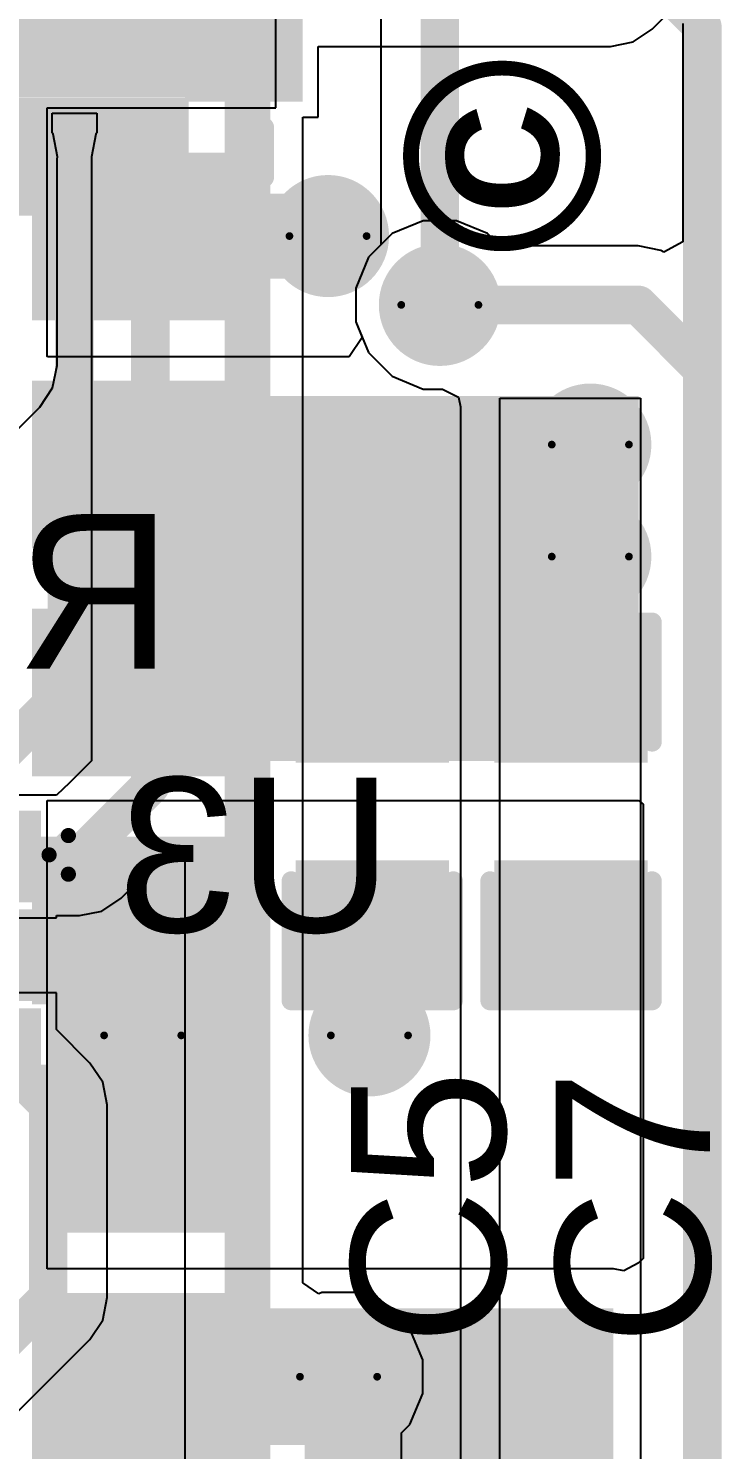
# Model space of a CAD drawing. Header units: inches. Extents: x 0 to 12.8, y -0.1 to 3.7.
# Drawn here: x 1.1064 to 1.286, y 0.5277 to 0.8958 of the extents above; entities that cross this region are included whole.
import ezdxf

# ---------------------------------------------------------------- set-up
doc = ezdxf.new("R2010")
doc.units = ezdxf.units.IN
doc.header["$MEASUREMENT"] = 0
for name, color, linetype in [('Bottom Layer', 5, 'Continuous'), ('Bottom Overlay', 54, 'Continuous'), ('Bottom Paste', 16, 'Continuous'), ('Bottom Solder', 6, 'Continuous'), ('Drill Drawing', 1, 'Continuous'), ('Top Layer', 1, 'Continuous'), ('Top Overlay', 2, 'Continuous'), ('Top Paste', 8, 'Continuous'), ('Top Solder', 216, 'Continuous'), ('Via Holes', 16, 'Continuous')]:
    doc.layers.add(name, color=color, linetype=linetype)
doc.styles.add('Arial', font='', dxfattribs={"height": 0.2})
doc.styles.add('Arial_Bold', font='', dxfattribs={"height": 0.2})
doc.styles.get('Arial').set_extended_font_data('Arial')
doc.styles.get('Arial_Bold').set_extended_font_data('Arial', bold=True)

# ---------------------------------------------------------------- blocks, each defined once
blk = doc.blocks.new('SIM7500E_4')
at = {"layer": 'Top Layer'}
for points in [[(0.91142, -0.4311), (0.86024, -0.4311), (0.86024, -0.39567), (0.91142, -0.39567)], [(0.91142, -0.49016), (0.86024, -0.49016), (0.86024, -0.45472), (0.91142, -0.45472)], [(0.91142, -0.54921), (0.86024, -0.54921), (0.86024, -0.51378), (0.91142, -0.51378)], [(0.91142, -0.60827), (0.86024, -0.60827), (0.86024, -0.57283), (0.91142, -0.57283)], [(0.91142, -0.66732), (0.86024, -0.66732), (0.86024, -0.63189), (0.91142, -0.63189)], [(0.91142, -0.72638), (0.86024, -0.72638), (0.86024, -0.69094), (0.91142, -0.69094)], [(0.91142, -0.78543), (0.86024, -0.78543), (0.86024, -0.75), (0.91142, -0.75)]]:
    blk.add_hatch(color=1, dxfattribs=at).paths.add_polyline_path(points)
at = {"layer": 'Top Paste'}
for points in [[(0.91142, -0.4311), (0.86024, -0.4311), (0.86024, -0.39567), (0.91142, -0.39567)], [(0.91142, -0.49016), (0.86024, -0.49016), (0.86024, -0.45472), (0.91142, -0.45472)], [(0.91142, -0.54921), (0.86024, -0.54921), (0.86024, -0.51378), (0.91142, -0.51378)], [(0.91142, -0.60827), (0.86024, -0.60827), (0.86024, -0.57283), (0.91142, -0.57283)], [(0.91142, -0.66732), (0.86024, -0.66732), (0.86024, -0.63189), (0.91142, -0.63189)], [(0.91142, -0.72638), (0.86024, -0.72638), (0.86024, -0.69094), (0.91142, -0.69094)], [(0.91142, -0.78543), (0.86024, -0.78543), (0.86024, -0.75), (0.91142, -0.75)]]:
    blk.add_hatch(color=8, dxfattribs=at).paths.add_polyline_path(points)
at = {"layer": 'Top Solder'}
for points in [[(0.91542, -0.4351), (0.85624, -0.4351), (0.85624, -0.39167), (0.91542, -0.39167)], [(0.91542, -0.49416), (0.85624, -0.49416), (0.85624, -0.45072), (0.91542, -0.45072)], [(0.91542, -0.55321), (0.85624, -0.55321), (0.85624, -0.50978), (0.91542, -0.50978)], [(0.91542, -0.61227), (0.85624, -0.61227), (0.85624, -0.56883), (0.91542, -0.56883)], [(0.91542, -0.67132), (0.85624, -0.67132), (0.85624, -0.62789), (0.91542, -0.62789)], [(0.91542, -0.73038), (0.85624, -0.73038), (0.85624, -0.68694), (0.91542, -0.68694)], [(0.91542, -0.78943), (0.85624, -0.78943), (0.85624, -0.746), (0.91542, -0.746)]]:
    blk.add_hatch(color=216, dxfattribs=at).paths.add_polyline_path(points)
at = {"layer": 'Top Overlay'}
blk.add_lwpolyline([(0.91544, -0.94639, 0.005, 0.005, 0), (0.91544, 0.12061, 0.005, 0.005, 0)], format="xyseb", dxfattribs=at)
blk = doc.blocks.new('16_MLP__3_3__B_5')
at = {"layer": 'Bottom Layer'}
for points in [[(-0.02362, 0.06496), (-0.02362, 0.04252), (-0.03543, 0.04252), (-0.03543, 0.06496)], [(-0.00394, 0.06496), (-0.00394, 0.04252), (-0.01575, 0.04252), (-0.01575, 0.06496)], [(0.01575, 0.06496), (0.01575, 0.04252), (0.00394, 0.04252), (0.00394, 0.06496)], [(0.03543, 0.06496), (0.03543, 0.04252), (0.02362, 0.04252), (0.02362, 0.06496)], [(-0.06496, 0.02362), (-0.06496, 0.03543), (-0.04252, 0.03543), (-0.04252, 0.02362)], [(-0.03445, -0.03445), (-0.03445, 0.03445), (0.03445, 0.03445), (0.03445, -0.03445)], [(0.04252, 0.02362), (0.04252, 0.03543), (0.06496, 0.03543), (0.06496, 0.02362)], [(-0.06496, 0.00394), (-0.06496, 0.01575), (-0.04252, 0.01575), (-0.04252, 0.00394)], [(0.04252, 0.00394), (0.04252, 0.01575), (0.06496, 0.01575), (0.06496, 0.00394)], [(-0.06496, -0.01575), (-0.06496, -0.00394), (-0.04252, -0.00394), (-0.04252, -0.01575)], [(0.04252, -0.01575), (0.04252, -0.00394), (0.06496, -0.00394), (0.06496, -0.01575)], [(-0.06496, -0.03543), (-0.06496, -0.02362), (-0.04252, -0.02362), (-0.04252, -0.03543)], [(0.04252, -0.03543), (0.04252, -0.02362), (0.06496, -0.02362), (0.06496, -0.03543)], [(-0.03543, -0.06496), (-0.03543, -0.04252), (-0.02362, -0.04252), (-0.02362, -0.06496)], [(-0.01575, -0.06496), (-0.01575, -0.04252), (-0.00394, -0.04252), (-0.00394, -0.06496)], [(0.00394, -0.06496), (0.00394, -0.04252), (0.01575, -0.04252), (0.01575, -0.06496)], [(0.02362, -0.06496), (0.02362, -0.04252), (0.03543, -0.04252), (0.03543, -0.06496)]]:
    blk.add_hatch(color=5, dxfattribs=at).paths.add_polyline_path(points)
at = {"layer": 'Bottom Paste'}
for points in [[(-0.02362, 0.06496), (-0.02362, 0.04252), (-0.03543, 0.04252), (-0.03543, 0.06496)], [(-0.00394, 0.06496), (-0.00394, 0.04252), (-0.01575, 0.04252), (-0.01575, 0.06496)], [(0.01575, 0.06496), (0.01575, 0.04252), (0.00394, 0.04252), (0.00394, 0.06496)], [(0.03543, 0.06496), (0.03543, 0.04252), (0.02362, 0.04252), (0.02362, 0.06496)], [(-0.06496, 0.02362), (-0.06496, 0.03543), (-0.04252, 0.03543), (-0.04252, 0.02362)], [(-0.03445, -0.03445), (-0.03445, 0.03445), (0.03445, 0.03445), (0.03445, -0.03445)], [(0.04252, 0.02362), (0.04252, 0.03543), (0.06496, 0.03543), (0.06496, 0.02362)], [(-0.06496, 0.00394), (-0.06496, 0.01575), (-0.04252, 0.01575), (-0.04252, 0.00394)], [(0.04252, 0.00394), (0.04252, 0.01575), (0.06496, 0.01575), (0.06496, 0.00394)], [(-0.06496, -0.01575), (-0.06496, -0.00394), (-0.04252, -0.00394), (-0.04252, -0.01575)], [(0.04252, -0.01575), (0.04252, -0.00394), (0.06496, -0.00394), (0.06496, -0.01575)], [(-0.06496, -0.03543), (-0.06496, -0.02362), (-0.04252, -0.02362), (-0.04252, -0.03543)], [(0.04252, -0.03543), (0.04252, -0.02362), (0.06496, -0.02362), (0.06496, -0.03543)], [(-0.03543, -0.06496), (-0.03543, -0.04252), (-0.02362, -0.04252), (-0.02362, -0.06496)], [(-0.01575, -0.06496), (-0.01575, -0.04252), (-0.00394, -0.04252), (-0.00394, -0.06496)], [(0.00394, -0.06496), (0.00394, -0.04252), (0.01575, -0.04252), (0.01575, -0.06496)], [(0.02362, -0.06496), (0.02362, -0.04252), (0.03543, -0.04252), (0.03543, -0.06496)]]:
    blk.add_hatch(color=16, dxfattribs=at).paths.add_polyline_path(points)
at = {"layer": 'Bottom Solder'}
for points in [[(-0.01962, 0.06896), (-0.01962, 0.03852), (-0.03943, 0.03852), (-0.03943, 0.06896)], [(0.00006, 0.06896), (0.00006, 0.03852), (-0.01975, 0.03852), (-0.01975, 0.06896)], [(0.01975, 0.06896), (0.01975, 0.03852), (-0.00006, 0.03852), (-0.00006, 0.06896)], [(0.03943, 0.06896), (0.03943, 0.03852), (0.01962, 0.03852), (0.01962, 0.06896)], [(-0.06896, 0.01962), (-0.06896, 0.03943), (-0.03852, 0.03943), (-0.03852, 0.01962)], [(-0.03845, -0.03845), (-0.03845, 0.03845), (0.03845, 0.03845), (0.03845, -0.03845)], [(0.03852, 0.01962), (0.03852, 0.03943), (0.06896, 0.03943), (0.06896, 0.01962)], [(-0.06896, -0.00006), (-0.06896, 0.01975), (-0.03852, 0.01975), (-0.03852, -0.00006)], [(0.03852, -0.00006), (0.03852, 0.01975), (0.06896, 0.01975), (0.06896, -0.00006)], [(-0.06896, -0.01975), (-0.06896, 0.00006), (-0.03852, 0.00006), (-0.03852, -0.01975)], [(0.03852, -0.01975), (0.03852, 0.00006), (0.06896, 0.00006), (0.06896, -0.01975)], [(-0.06896, -0.03943), (-0.06896, -0.01962), (-0.03852, -0.01962), (-0.03852, -0.03943)], [(0.03852, -0.03943), (0.03852, -0.01962), (0.06896, -0.01962), (0.06896, -0.03943)], [(-0.03943, -0.06896), (-0.03943, -0.03852), (-0.01962, -0.03852), (-0.01962, -0.06896)], [(-0.01975, -0.06896), (-0.01975, -0.03852), (0.00006, -0.03852), (0.00006, -0.06896)], [(-0.00006, -0.06896), (-0.00006, -0.03852), (0.01975, -0.03852), (0.01975, -0.06896)], [(0.01962, -0.06896), (0.01962, -0.03852), (0.03943, -0.03852), (0.03943, -0.06896)]]:
    blk.add_hatch(color=6, dxfattribs=at).paths.add_polyline_path(points)
at = {"layer": 'Bottom Overlay'}
for points in [[(-0.05905, 0.05906, 0.005, 0.005, 0), (-0.05905, 0.04605, 0.005, 0.005, 0)], [(-0.04605, 0.05906, 0.005, 0.005, 0), (-0.05905, 0.05906, 0.005, 0.005, 0)], [(0.05906, 0.05906, 0.005, 0.005, 0), (0.04606, 0.05906, 0.005, 0.005, 0)], [(0.05906, 0.05906, 0.005, 0.005, 0), (0.05906, 0.04605, 0.005, 0.005, 0)], [(-0.076, -0.025, 0.005, 0.005, 0), (-0.076, -0.035, 0.005, 0.005, 0)], [(-0.071, -0.03, 0.005, 0.005, 0), (-0.076, -0.025, 0.005, 0.005, 0)], [(-0.071, -0.03, 0.005, 0.005, 0), (-0.076, -0.035, 0.005, 0.005, 0)], [(-0.05906, -0.04606, 0.005, 0.005, 0), (-0.05906, -0.05906, 0.005, 0.005, 0)], [(0.05906, -0.04606, 0.005, 0.005, 0), (0.05906, -0.05906, 0.005, 0.005, 0)], [(-0.04606, -0.05906, 0.005, 0.005, 0), (-0.05906, -0.05906, 0.005, 0.005, 0)], [(0.05906, -0.05906, 0.005, 0.005, 0), (0.04605, -0.05906, 0.005, 0.005, 0)]]:
    blk.add_lwpolyline(points, format="xyseb", dxfattribs=at)
for points in [[(-0.0603, 0.05906, 0.0025, 0.0025, 1), (-0.0578, 0.05906, 0.0025, 0.0025, 1)], [(-0.0603, 0.05906, 0.0025, 0.0025, 1), (-0.0578, 0.05906, 0.0025, 0.0025, 1)], [(-0.0473, 0.05906, 0.0025, 0.0025, 1), (-0.0448, 0.05906, 0.0025, 0.0025, 1)], [(0.04481, 0.05906, 0.0025, 0.0025, 1), (0.04731, 0.05906, 0.0025, 0.0025, 1)], [(0.05781, 0.05906, 0.0025, 0.0025, 1), (0.06031, 0.05906, 0.0025, 0.0025, 1)], [(0.05781, 0.05906, 0.0025, 0.0025, 1), (0.06031, 0.05906, 0.0025, 0.0025, 1)], [(-0.0603, 0.04605, 0.0025, 0.0025, 1), (-0.0578, 0.04605, 0.0025, 0.0025, 1)], [(0.05781, 0.04605, 0.0025, 0.0025, 1), (0.06031, 0.04605, 0.0025, 0.0025, 1)], [(-0.07725, -0.025, 0.0025, 0.0025, 1), (-0.07475, -0.025, 0.0025, 0.0025, 1)], [(-0.07725, -0.025, 0.0025, 0.0025, 1), (-0.07475, -0.025, 0.0025, 0.0025, 1)], [(-0.07225, -0.03, 0.0025, 0.0025, 1), (-0.06975, -0.03, 0.0025, 0.0025, 1)], [(-0.07225, -0.03, 0.0025, 0.0025, 1), (-0.06975, -0.03, 0.0025, 0.0025, 1)], [(-0.07725, -0.035, 0.0025, 0.0025, 1), (-0.07475, -0.035, 0.0025, 0.0025, 1)], [(-0.07725, -0.035, 0.0025, 0.0025, 1), (-0.07475, -0.035, 0.0025, 0.0025, 1)], [(-0.06031, -0.04606, 0.0025, 0.0025, 1), (-0.05781, -0.04606, 0.0025, 0.0025, 1)], [(0.05781, -0.04606, 0.0025, 0.0025, 1), (0.0603, -0.04606, 0.0025, 0.0025, 1)], [(-0.06031, -0.05906, 0.0025, 0.0025, 1), (-0.05781, -0.05906, 0.0025, 0.0025, 1)], [(-0.06031, -0.05906, 0.0025, 0.0025, 1), (-0.05781, -0.05906, 0.0025, 0.0025, 1)], [(-0.04731, -0.05906, 0.0025, 0.0025, 1), (-0.04481, -0.05906, 0.0025, 0.0025, 1)], [(0.0448, -0.05906, 0.0025, 0.0025, 1), (0.0473, -0.05906, 0.0025, 0.0025, 1)], [(0.05781, -0.05906, 0.0025, 0.0025, 1), (0.0603, -0.05906, 0.0025, 0.0025, 1)], [(0.05781, -0.05906, 0.0025, 0.0025, 1), (0.0603, -0.05906, 0.0025, 0.0025, 1)]]:
    blk.add_lwpolyline(points, format="xyseb", close=True, dxfattribs=at)
blk = doc.blocks.new('SOT_363_B_17')
at = {"layer": 'Bottom Layer'}
for points in [[(-0.05394, 0.01772), (-0.05394, 0.03346), (-0.02244, 0.03346), (-0.02244, 0.01772)], [(0.02244, 0.01772), (0.02244, 0.03346), (0.05394, 0.03346), (0.05394, 0.01772)], [(-0.05394, -0.00787), (-0.05394, 0.00787), (-0.02244, 0.00787), (-0.02244, -0.00787)], [(0.02244, -0.00787), (0.02244, 0.00787), (0.05394, 0.00787), (0.05394, -0.00787)], [(-0.05394, -0.03346), (-0.05394, -0.01772), (-0.02244, -0.01772), (-0.02244, -0.03346)], [(0.02244, -0.03346), (0.02244, -0.01772), (0.05394, -0.01772), (0.05394, -0.03346)]]:
    blk.add_hatch(color=5, dxfattribs=at).paths.add_polyline_path(points)
at = {"layer": 'Bottom Paste'}
for points in [[(-0.05394, 0.01772), (-0.05394, 0.03346), (-0.02244, 0.03346), (-0.02244, 0.01772)], [(0.02244, 0.01772), (0.02244, 0.03346), (0.05394, 0.03346), (0.05394, 0.01772)], [(-0.05394, -0.00787), (-0.05394, 0.00787), (-0.02244, 0.00787), (-0.02244, -0.00787)], [(0.02244, -0.00787), (0.02244, 0.00787), (0.05394, 0.00787), (0.05394, -0.00787)], [(-0.05394, -0.03346), (-0.05394, -0.01772), (-0.02244, -0.01772), (-0.02244, -0.03346)], [(0.02244, -0.03346), (0.02244, -0.01772), (0.05394, -0.01772), (0.05394, -0.03346)]]:
    blk.add_hatch(color=16, dxfattribs=at).paths.add_polyline_path(points)
at = {"layer": 'Bottom Solder'}
for points in [[(-0.05794, 0.01372), (-0.05794, 0.03746), (-0.01844, 0.03746), (-0.01844, 0.01372)], [(0.01844, 0.01372), (0.01844, 0.03746), (0.05794, 0.03746), (0.05794, 0.01372)], [(-0.05794, -0.01187), (-0.05794, 0.01187), (-0.01844, 0.01187), (-0.01844, -0.01187)], [(0.01844, -0.01187), (0.01844, 0.01187), (0.05794, 0.01187), (0.05794, -0.01187)], [(-0.05794, -0.03746), (-0.05794, -0.01372), (-0.01844, -0.01372), (-0.01844, -0.03746)], [(0.01844, -0.03746), (0.01844, -0.01372), (0.05794, -0.01372), (0.05794, -0.03746)]]:
    blk.add_hatch(color=6, dxfattribs=at).paths.add_polyline_path(points)
at = {"layer": 'Bottom Overlay'}
for points in [[(0.02, 0.043, 0.005, 0.005, 0), (-0.026, 0.043, 0.005, 0.005, 0)], [(-0.065, -0.021, 0.00394, 0.00394, 0), (-0.065, -0.031, 0.00394, 0.00394, 0)], [(-0.06, -0.026, 0.00394, 0.00394, 0), (-0.065, -0.021, 0.00394, 0.00394, 0)], [(-0.06, -0.026, 0.00394, 0.00394, 0), (-0.065, -0.031, 0.00394, 0.00394, 0)], [(0.02, -0.043, 0.005, 0.005, 0), (-0.026, -0.043, 0.005, 0.005, 0)]]:
    blk.add_lwpolyline(points, format="xyseb", dxfattribs=at)
for points in [[(-0.02725, 0.043, 0.0025, 0.0025, 1), (-0.02475, 0.043, 0.0025, 0.0025, 1)], [(0.01875, 0.043, 0.0025, 0.0025, 1), (0.02125, 0.043, 0.0025, 0.0025, 1)], [(-0.06598, -0.021, 0.00197, 0.00197, 1), (-0.06402, -0.021, 0.00197, 0.00197, 1)], [(-0.06598, -0.021, 0.00197, 0.00197, 1), (-0.06402, -0.021, 0.00197, 0.00197, 1)], [(-0.06098, -0.026, 0.00197, 0.00197, 1), (-0.05902, -0.026, 0.00197, 0.00197, 1)], [(-0.06098, -0.026, 0.00197, 0.00197, 1), (-0.05902, -0.026, 0.00197, 0.00197, 1)], [(-0.06598, -0.031, 0.00197, 0.00197, 1), (-0.06402, -0.031, 0.00197, 0.00197, 1)], [(-0.06598, -0.031, 0.00197, 0.00197, 1), (-0.06402, -0.031, 0.00197, 0.00197, 1)], [(-0.02725, -0.043, 0.0025, 0.0025, 1), (-0.02475, -0.043, 0.0025, 0.0025, 1)], [(0.01875, -0.043, 0.0025, 0.0025, 1), (0.02125, -0.043, 0.0025, 0.0025, 1)]]:
    blk.add_lwpolyline(points, format="xyseb", close=True, dxfattribs=at)
blk = doc.blocks.new('C___0603_53')
at = {"layer": 'Top Layer'}
for points in [[(-0.015, 0.0175), (-0.015, -0.0175), (-0.045, -0.0175), (-0.045, 0.0175)], [(0.045, 0.0175), (0.045, -0.0175), (0.015, -0.0175), (0.015, 0.0175)]]:
    blk.add_hatch(color=1, dxfattribs=at).paths.add_polyline_path(points)
at = {"layer": 'Top Paste'}
for points in [[(-0.015, 0.0175), (-0.015, -0.0175), (-0.045, -0.0175), (-0.045, 0.0175)], [(0.045, 0.0175), (0.045, -0.0175), (0.015, -0.0175), (0.015, 0.0175)]]:
    blk.add_hatch(color=8, dxfattribs=at).paths.add_polyline_path(points)
at = {"layer": 'Top Solder'}
for points in [[(-0.01264, 0.01986), (-0.01264, -0.01986), (-0.04736, -0.01986), (-0.04736, 0.01986)], [(0.04736, 0.01986), (0.04736, -0.01986), (0.01264, -0.01986), (0.01264, 0.01986)]]:
    blk.add_hatch(color=216, dxfattribs=at).paths.add_polyline_path(points)
at = {"layer": 'Top Overlay'}
for points in [[(-0.049, -0.021, 0.005, 0.005, 0), (-0.049, 0.021, 0.005, 0.005, 0)], [(-0.018, 0.021, 0.005, 0.005, 0), (-0.049, 0.021, 0.005, 0.005, 0)], [(0.049, 0.021, 0.005, 0.005, 0), (0.018, 0.021, 0.005, 0.005, 0)], [(0.049, -0.021, 0.005, 0.005, 0), (0.049, 0.021, 0.005, 0.005, 0)], [(-0.018, -0.021, 0.005, 0.005, 0), (-0.049, -0.021, 0.005, 0.005, 0)], [(0.049, -0.021, 0.005, 0.005, 0), (0.018, -0.021, 0.005, 0.005, 0)]]:
    blk.add_lwpolyline(points, format="xyseb", dxfattribs=at)
for points in [[(-0.05025, 0.021, 0.0025, 0.0025, 1), (-0.04775, 0.021, 0.0025, 0.0025, 1)], [(-0.05025, 0.021, 0.0025, 0.0025, 1), (-0.04775, 0.021, 0.0025, 0.0025, 1)], [(-0.01925, 0.021, 0.0025, 0.0025, 1), (-0.01675, 0.021, 0.0025, 0.0025, 1)], [(0.01675, 0.021, 0.0025, 0.0025, 1), (0.01925, 0.021, 0.0025, 0.0025, 1)], [(0.04775, 0.021, 0.0025, 0.0025, 1), (0.05025, 0.021, 0.0025, 0.0025, 1)], [(0.04775, 0.021, 0.0025, 0.0025, 1), (0.05025, 0.021, 0.0025, 0.0025, 1)], [(-0.05025, -0.021, 0.0025, 0.0025, 1), (-0.04775, -0.021, 0.0025, 0.0025, 1)], [(-0.05025, -0.021, 0.0025, 0.0025, 1), (-0.04775, -0.021, 0.0025, 0.0025, 1)], [(-0.01925, -0.021, 0.0025, 0.0025, 1), (-0.01675, -0.021, 0.0025, 0.0025, 1)], [(0.01675, -0.021, 0.0025, 0.0025, 1), (0.01925, -0.021, 0.0025, 0.0025, 1)], [(0.04775, -0.021, 0.0025, 0.0025, 1), (0.05025, -0.021, 0.0025, 0.0025, 1)], [(0.04775, -0.021, 0.0025, 0.0025, 1), (0.05025, -0.021, 0.0025, 0.0025, 1)]]:
    blk.add_lwpolyline(points, format="xyseb", close=True, dxfattribs=at)
blk = doc.blocks.new('C___0603_55')
at = {"layer": 'Top Layer'}
for points in [[(-0.015, 0.0175), (-0.015, -0.0175), (-0.045, -0.0175), (-0.045, 0.0175)], [(0.045, 0.0175), (0.045, -0.0175), (0.015, -0.0175), (0.015, 0.0175)]]:
    blk.add_hatch(color=1, dxfattribs=at).paths.add_polyline_path(points)
at = {"layer": 'Top Paste'}
for points in [[(-0.015, 0.0175), (-0.015, -0.0175), (-0.045, -0.0175), (-0.045, 0.0175)], [(0.045, 0.0175), (0.045, -0.0175), (0.015, -0.0175), (0.015, 0.0175)]]:
    blk.add_hatch(color=8, dxfattribs=at).paths.add_polyline_path(points)
at = {"layer": 'Top Solder'}
for points in [[(-0.01264, 0.01986), (-0.01264, -0.01986), (-0.04736, -0.01986), (-0.04736, 0.01986)], [(0.04736, 0.01986), (0.04736, -0.01986), (0.01264, -0.01986), (0.01264, 0.01986)]]:
    blk.add_hatch(color=216, dxfattribs=at).paths.add_polyline_path(points)
at = {"layer": 'Top Overlay'}
for points in [[(-0.049, 0.021, 0.005, 0.005, 0), (-0.049, -0.021, 0.005, 0.005, 0)], [(-0.049, 0.021, 0.005, 0.005, 0), (-0.018, 0.021, 0.005, 0.005, 0)], [(0.018, 0.021, 0.005, 0.005, 0), (0.049, 0.021, 0.005, 0.005, 0)], [(0.049, 0.021, 0.005, 0.005, 0), (0.049, -0.021, 0.005, 0.005, 0)], [(-0.049, -0.021, 0.005, 0.005, 0), (-0.018, -0.021, 0.005, 0.005, 0)], [(0.018, -0.021, 0.005, 0.005, 0), (0.049, -0.021, 0.005, 0.005, 0)]]:
    blk.add_lwpolyline(points, format="xyseb", dxfattribs=at)
for points in [[(-0.05025, 0.021, 0.0025, 0.0025, 1), (-0.04775, 0.021, 0.0025, 0.0025, 1)], [(-0.05025, 0.021, 0.0025, 0.0025, 1), (-0.04775, 0.021, 0.0025, 0.0025, 1)], [(-0.01925, 0.021, 0.0025, 0.0025, 1), (-0.01675, 0.021, 0.0025, 0.0025, 1)], [(0.01675, 0.021, 0.0025, 0.0025, 1), (0.01925, 0.021, 0.0025, 0.0025, 1)], [(0.04775, 0.021, 0.0025, 0.0025, 1), (0.05025, 0.021, 0.0025, 0.0025, 1)], [(0.04775, 0.021, 0.0025, 0.0025, 1), (0.05025, 0.021, 0.0025, 0.0025, 1)], [(-0.05025, -0.021, 0.0025, 0.0025, 1), (-0.04775, -0.021, 0.0025, 0.0025, 1)], [(-0.05025, -0.021, 0.0025, 0.0025, 1), (-0.04775, -0.021, 0.0025, 0.0025, 1)], [(-0.01925, -0.021, 0.0025, 0.0025, 1), (-0.01675, -0.021, 0.0025, 0.0025, 1)], [(0.01675, -0.021, 0.0025, 0.0025, 1), (0.01925, -0.021, 0.0025, 0.0025, 1)], [(0.04775, -0.021, 0.0025, 0.0025, 1), (0.05025, -0.021, 0.0025, 0.0025, 1)], [(0.04775, -0.021, 0.0025, 0.0025, 1), (0.05025, -0.021, 0.0025, 0.0025, 1)]]:
    blk.add_lwpolyline(points, format="xyseb", close=True, dxfattribs=at)

msp = doc.modelspace()

# ---------------------------------------------------------------- hatches: boundary and pattern name
at = {"layer": 'Bottom Layer'}
h = msp.add_hatch(color=5, dxfattribs=at)
edge = h.paths.add_edge_path()
edge.add_arc((1.18403, 0.842), 0.01181, 0, 360)
h = msp.add_hatch(color=5, dxfattribs=at)
edge = h.paths.add_edge_path()
edge.add_arc((1.213, 0.82417), 0.01181, 0, 360)
h = msp.add_hatch(color=5, dxfattribs=at)
edge = h.paths.add_edge_path()
edge.add_arc((1.252, 0.788), 0.01181, 0, 360)
h = msp.add_hatch(color=5, dxfattribs=at)
edge = h.paths.add_edge_path()
edge.add_arc((1.252, 0.75899), 0.01181, 0, 360)
h = msp.add_hatch(color=5, dxfattribs=at)
edge = h.paths.add_edge_path()
edge.add_arc((1.136, 0.635), 0.01181, 0, 360)
h = msp.add_hatch(color=5, dxfattribs=at)
edge = h.paths.add_edge_path()
edge.add_arc((1.19476, 0.635), 0.01181, 0, 360)
h = msp.add_hatch(color=5, dxfattribs=at)
edge = h.paths.add_edge_path()
edge.add_arc((1.18676, 0.54661), 0.01181, 0, 360)
at = {"layer": 'Bottom Solder'}
h = msp.add_hatch(color=6, dxfattribs=at)
edge = h.paths.add_edge_path()
edge.add_arc((1.18403, 0.842), 0.01581, 0, 360)
h = msp.add_hatch(color=6, dxfattribs=at)
edge = h.paths.add_edge_path()
edge.add_arc((1.213, 0.82417), 0.01581, 0, 360)
h = msp.add_hatch(color=6, dxfattribs=at)
edge = h.paths.add_edge_path()
edge.add_arc((1.252, 0.788), 0.01581, 0, 360)
h = msp.add_hatch(color=6, dxfattribs=at)
edge = h.paths.add_edge_path()
edge.add_arc((1.252, 0.75899), 0.01581, 0, 360)
h = msp.add_hatch(color=6, dxfattribs=at)
edge = h.paths.add_edge_path()
edge.add_arc((1.136, 0.635), 0.01581, 0, 360)
h = msp.add_hatch(color=6, dxfattribs=at)
edge = h.paths.add_edge_path()
edge.add_arc((1.19476, 0.635), 0.01581, 0, 360)
h = msp.add_hatch(color=6, dxfattribs=at)
edge = h.paths.add_edge_path()
edge.add_arc((1.18676, 0.54661), 0.01581, 0, 360)
at = {"layer": 'Top Layer'}
h = msp.add_hatch(color=1, dxfattribs=at)
edge = h.paths.add_edge_path()
edge.add_arc((1.18403, 0.842), 0.01181, 0, 360)
h = msp.add_hatch(color=1, dxfattribs=at)
edge = h.paths.add_edge_path()
edge.add_arc((1.213, 0.82417), 0.01181, 0, 360)
for points in [[(1.11135, 0.70606), (1.2645, 0.70606), (1.2645, 0.80055), (1.11135, 0.80055)], [(1.11135, 0.58795), (1.16253, 0.58795), (1.16253, 0.68244), (1.11135, 0.68244)], [(1.11135, 0.5289), (1.2295, 0.5289), (1.2295, 0.56433), (1.11135, 0.56433)], [(1.178, 0.48484), (1.25799, 0.48484), (1.25799, 0.56433), (1.178, 0.56433)]]:
    msp.add_hatch(color=1, dxfattribs=at).paths.add_polyline_path(points)
h = msp.add_hatch(color=1, dxfattribs=at)
edge = h.paths.add_edge_path()
edge.add_arc((1.252, 0.788), 0.01181, 0, 360)
h = msp.add_hatch(color=1, dxfattribs=at)
edge = h.paths.add_edge_path()
edge.add_arc((1.252, 0.75899), 0.01181, 0, 360)
h = msp.add_hatch(color=1, dxfattribs=at)
edge = h.paths.add_edge_path()
edge.add_arc((1.136, 0.635), 0.01181, 0, 360)
h = msp.add_hatch(color=1, dxfattribs=at)
edge = h.paths.add_edge_path()
edge.add_arc((1.19476, 0.635), 0.01181, 0, 360)
h = msp.add_hatch(color=1, dxfattribs=at)
edge = h.paths.add_edge_path()
edge.add_arc((1.18676, 0.54661), 0.01181, 0, 360)
at = {"layer": 'Top Solder'}
h = msp.add_hatch(color=216, dxfattribs=at)
edge = h.paths.add_edge_path()
edge.add_arc((1.18403, 0.842), 0.01581, 0, 360)
h = msp.add_hatch(color=216, dxfattribs=at)
edge = h.paths.add_edge_path()
edge.add_arc((1.213, 0.82417), 0.01581, 0, 360)
h = msp.add_hatch(color=216, dxfattribs=at)
edge = h.paths.add_edge_path()
edge.add_arc((1.252, 0.788), 0.01581, 0, 360)
h = msp.add_hatch(color=216, dxfattribs=at)
edge = h.paths.add_edge_path()
edge.add_arc((1.252, 0.75899), 0.01581, 0, 360)
h = msp.add_hatch(color=216, dxfattribs=at)
edge = h.paths.add_edge_path()
edge.add_arc((1.136, 0.635), 0.01581, 0, 360)
h = msp.add_hatch(color=216, dxfattribs=at)
edge = h.paths.add_edge_path()
edge.add_arc((1.19476, 0.635), 0.01581, 0, 360)
h = msp.add_hatch(color=216, dxfattribs=at)
edge = h.paths.add_edge_path()
edge.add_arc((1.18676, 0.54661), 0.01581, 0, 360)
at = {"layer": 'Via Holes'}
h = msp.add_hatch(color=7, dxfattribs=at)
edge = h.paths.add_edge_path()
edge.add_arc((1.18403, 0.842), 0.00591, 0, 360)
h = msp.add_hatch(color=7, dxfattribs=at)
edge = h.paths.add_edge_path()
edge.add_arc((1.213, 0.82417), 0.00591, 0, 360)
h = msp.add_hatch(color=7, dxfattribs=at)
edge = h.paths.add_edge_path()
edge.add_arc((1.252, 0.788), 0.00591, 0, 360)
h = msp.add_hatch(color=7, dxfattribs=at)
edge = h.paths.add_edge_path()
edge.add_arc((1.252, 0.75899), 0.00591, 0, 360)
h = msp.add_hatch(color=7, dxfattribs=at)
edge = h.paths.add_edge_path()
edge.add_arc((1.136, 0.635), 0.00591, 0, 360)
h = msp.add_hatch(color=7, dxfattribs=at)
edge = h.paths.add_edge_path()
edge.add_arc((1.19476, 0.635), 0.00591, 0, 360)
h = msp.add_hatch(color=7, dxfattribs=at)
edge = h.paths.add_edge_path()
edge.add_arc((1.18676, 0.54661), 0.00591, 0, 360)

# ---------------------------------------------------------------- linework, layer by layer
at = {"layer": 'Bottom Layer'}
for p, q in [((1.26803, 0.8956), (1.27138, 0.89894)), ((1.26307, 0.89228), (1.26803, 0.8956)), ((1.276, 0.89703), (1.276, 0.84047)), ((1.18144, 0.87282), (1.18144, 0.89112)), ((1.18144, 0.89112), (1.25722, 0.89112)), ((1.25722, 0.89112), (1.26307, 0.89228)), ((1.11254, 0.8687), (1.11254, 0.8738)), ((1.11254, 0.8738), (1.1241, 0.8738)), ((1.1241, 0.8738), (1.1241, 0.8687)), ((1.17751, 0.57089), (1.17751, 0.87282)), ((1.17751, 0.87282), (1.18144, 0.87282)), ((1.11277, 0.86836), (1.11254, 0.8687)), ((1.1241, 0.8687), (1.12388, 0.86836)), ((1.11393, 0.86251), (1.11277, 0.86836)), ((1.12388, 0.86836), (1.12271, 0.86251)), ((1.11382, 0.86194), (1.11393, 0.86251)), ((1.11382, 0.80852), (1.11382, 0.86194)), ((1.12271, 0.86251), (1.12271, 0.70608)), ((1.20866, 0.84598), (1.20064, 0.84266)), ((1.21733, 0.84598), (1.20866, 0.84598)), ((1.22535, 0.84266), (1.21733, 0.84598)), ((1.20064, 0.84266), (1.19451, 0.83653)), ((1.22855, 0.83947), (1.22535, 0.84266)), ((1.2644, 0.83947), (1.22855, 0.83947)), ((1.27025, 0.8383), (1.2644, 0.83947)), ((1.276, 0.84047), (1.271, 0.8378)), ((1.19451, 0.83653), (1.19119, 0.82851)), ((1.271, 0.8378), (1.27025, 0.8383)), ((1.19119, 0.82851), (1.19119, 0.81983)), ((1.19119, 0.81983), (1.19451, 0.81182)), ((1.19451, 0.81182), (1.20064, 0.80568)), ((1.11265, 0.80267), (1.11382, 0.80852)), ((1.10934, 0.79771), (1.11265, 0.80267)), ((1.20064, 0.80568), (1.20866, 0.80236)), ((1.20866, 0.80236), (1.21372, 0.80236)), ((1.21372, 0.80236), (1.21779, 0.80029)), ((1.21779, 0.80029), (1.21835, 0.79774)), ((1.22855, 0.4038), (1.22855, 0.8)), ((1.22855, 0.8), (1.265, 0.8)), ((1.265, 0.8), (1.265, 0.259)), ((1.09001, 0.77838), (1.10934, 0.79771)), ((1.21835, 0.79774), (1.21835, 0.41823)), ((1.12271, 0.70608), (1.11708, 0.70044)), ((1.11708, 0.70044), (1.11369, 0.69721)), ((1.11369, 0.69721), (1.06619, 0.69721)), ((1.11369, 0.69721), (1.11369, 0.69721)), ((1.11369, 0.69721), (1.11369, 0.69721)), ((1.13042, 0.67053), (1.14231, 0.68241)), ((1.14231, 0.68241), (1.14693, 0.6805)), ((1.14693, 0.6805), (1.14693, 0.44993)), ((1.12546, 0.66721), (1.13042, 0.67053)), ((1.1196, 0.66605), (1.12546, 0.66721)), ((1.09054, 0.66547), (1.11369, 0.66547)), ((1.11369, 0.66547), (1.11369, 0.66605)), ((1.11369, 0.66605), (1.1196, 0.66605)), ((1.11369, 0.64603), (1.0767, 0.64603)), ((1.11369, 0.6365), (1.11369, 0.64603)), ((1.12233, 0.62785), (1.11369, 0.6365)), ((1.12565, 0.62289), (1.12233, 0.62785)), ((1.12681, 0.61704), (1.12565, 0.62289)), ((1.12681, 0.5671), (1.12681, 0.61704)), ((1.18167, 0.56811), (1.17751, 0.57089)), ((1.12565, 0.56125), (1.12681, 0.5671)), ((1.18242, 0.56843), (1.18167, 0.56811)), ((1.1911, 0.56843), (1.18242, 0.56843)), ((1.19912, 0.5651), (1.1911, 0.56843)), ((1.20525, 0.55897), (1.19912, 0.5651)), ((1.12233, 0.55629), (1.12565, 0.56125)), ((1.01207, 0.44603), (1.12233, 0.55629)), ((1.20857, 0.55095), (1.20525, 0.55897)), ((1.20857, 0.54228), (1.20857, 0.55095)), ((1.20525, 0.53426), (1.20857, 0.54228)), ((1.20307, 0.53208), (1.20525, 0.53426)), ((1.20307, 0.43552), (1.20307, 0.53208))]:
    msp.add_line(p, q, dxfattribs=at)
for points in [[(1.16222, 0.4436, 0.01, 0.01, 0), (1.16222, 0.88672, 0.01, 0.01, 0)], [(1.11832, 0.72664, 0.01, 0.01, 0), (1.11832, 0.86251, 0.01, 0.01, 0)], [(1.13801, 0.69974, 0.01, 0.01, 0), (1.13801, 0.86251, 0.01, 0.01, 0)], [(1.213, 0.82417, 0.01, 0.01, 0), (1.2644, 0.82417, 0.01, 0.01, 0)], [(1.2644, 0.82417, 0.01, 0.01, 0), (1.281, 0.80757, 0.01, 0.01, 0)], [(1.281, 0.2428, 0.01, 0.01, 0), (1.281, 0.80757, 0.01, 0.01, 0)], [(1.09852, 0.70684, 0.01, 0.01, 0), (1.11832, 0.72664, 0.01, 0.01, 0)], [(1.1196, 0.68134, 0.01, 0.01, 0), (1.13801, 0.69974, 0.01, 0.01, 0)], [(1.08994, 0.68134, 0.01, 0.01, 0), (1.1196, 0.68134, 0.01, 0.01, 0)], [(1.10127, 0.62729, 0.01, 0.01, 0), (1.11152, 0.61704, 0.01, 0.01, 0)], [(1.11152, 0.5671, 0.01, 0.01, 0), (1.11152, 0.61704, 0.01, 0.01, 0)], [(1.00126, 0.45684, 0.01, 0.01, 0), (1.11152, 0.5671, 0.01, 0.01, 0)], [(1.18676, 0.43552, 0.012, 0.012, 0), (1.18676, 0.54661, 0.012, 0.012, 0)]]:
    msp.add_lwpolyline(points, format="xyseb", dxfattribs=at)
for points in [[(1.15972, 0.88672, 0.005, 0.005, 1), (1.16472, 0.88672, 0.005, 0.005, 1)], [(1.11582, 0.86251, 0.005, 0.005, 1), (1.12082, 0.86251, 0.005, 0.005, 1)], [(1.13551, 0.86251, 0.005, 0.005, 1), (1.14051, 0.86251, 0.005, 0.005, 1)], [(1.2105, 0.82417, 0.005, 0.005, 1), (1.2155, 0.82417, 0.005, 0.005, 1)], [(1.2619, 0.82417, 0.005, 0.005, 1), (1.2669, 0.82417, 0.005, 0.005, 1)], [(1.2619, 0.82417, 0.005, 0.005, 1), (1.2669, 0.82417, 0.005, 0.005, 1)], [(1.2785, 0.80757, 0.005, 0.005, 1), (1.2835, 0.80757, 0.005, 0.005, 1)], [(1.2785, 0.80757, 0.005, 0.005, 1), (1.2835, 0.80757, 0.005, 0.005, 1)], [(1.11582, 0.72664, 0.005, 0.005, 1), (1.12082, 0.72664, 0.005, 0.005, 1)], [(1.11582, 0.72664, 0.005, 0.005, 1), (1.12082, 0.72664, 0.005, 0.005, 1)], [(1.13551, 0.69974, 0.005, 0.005, 1), (1.14051, 0.69974, 0.005, 0.005, 1)], [(1.13551, 0.69974, 0.005, 0.005, 1), (1.14051, 0.69974, 0.005, 0.005, 1)], [(1.1171, 0.68134, 0.005, 0.005, 1), (1.1221, 0.68134, 0.005, 0.005, 1)], [(1.1171, 0.68134, 0.005, 0.005, 1), (1.1221, 0.68134, 0.005, 0.005, 1)], [(1.10902, 0.61704, 0.005, 0.005, 1), (1.11402, 0.61704, 0.005, 0.005, 1)], [(1.10902, 0.61704, 0.005, 0.005, 1), (1.11402, 0.61704, 0.005, 0.005, 1)], [(1.10902, 0.5671, 0.005, 0.005, 1), (1.11402, 0.5671, 0.005, 0.005, 1)], [(1.10902, 0.5671, 0.005, 0.005, 1), (1.11402, 0.5671, 0.005, 0.005, 1)], [(1.18376, 0.54661, 0.006, 0.006, 1), (1.18976, 0.54661, 0.006, 0.006, 1)]]:
    msp.add_lwpolyline(points, format="xyseb", close=True, dxfattribs=at)
at = {"layer": 'Drill Drawing'}
for points in [[(1.19403, 0.842, 0.002, 0.002, 1), (1.17403, 0.842, 0.002, 0.002, 1)], [(1.17353, 0.842, 0.001, 0.001, 1), (1.17453, 0.842, 0.001, 0.001, 1)], [(1.19353, 0.842, 0.001, 0.001, 1), (1.19453, 0.842, 0.001, 0.001, 1)], [(1.223, 0.82417, 0.002, 0.002, 1), (1.203, 0.82417, 0.002, 0.002, 1)], [(1.2025, 0.82417, 0.001, 0.001, 1), (1.2035, 0.82417, 0.001, 0.001, 1)], [(1.2225, 0.82417, 0.001, 0.001, 1), (1.2235, 0.82417, 0.001, 0.001, 1)], [(1.262, 0.788, 0.002, 0.002, 1), (1.242, 0.788, 0.002, 0.002, 1)], [(1.2415, 0.788, 0.001, 0.001, 1), (1.2425, 0.788, 0.001, 0.001, 1)], [(1.2615, 0.788, 0.001, 0.001, 1), (1.2625, 0.788, 0.001, 0.001, 1)], [(1.262, 0.75899, 0.002, 0.002, 1), (1.242, 0.75899, 0.002, 0.002, 1)], [(1.2415, 0.75899, 0.001, 0.001, 1), (1.2425, 0.75899, 0.001, 0.001, 1)], [(1.2615, 0.75899, 0.001, 0.001, 1), (1.2625, 0.75899, 0.001, 0.001, 1)], [(1.146, 0.635, 0.002, 0.002, 1), (1.126, 0.635, 0.002, 0.002, 1)], [(1.20476, 0.635, 0.002, 0.002, 1), (1.18476, 0.635, 0.002, 0.002, 1)], [(1.1255, 0.635, 0.001, 0.001, 1), (1.1265, 0.635, 0.001, 0.001, 1)], [(1.1455, 0.635, 0.001, 0.001, 1), (1.1465, 0.635, 0.001, 0.001, 1)], [(1.18426, 0.635, 0.001, 0.001, 1), (1.18526, 0.635, 0.001, 0.001, 1)], [(1.20426, 0.635, 0.001, 0.001, 1), (1.20526, 0.635, 0.001, 0.001, 1)], [(1.19676, 0.54661, 0.002, 0.002, 1), (1.17676, 0.54661, 0.002, 0.002, 1)], [(1.17626, 0.54661, 0.001, 0.001, 1), (1.17726, 0.54661, 0.001, 0.001, 1)], [(1.19626, 0.54661, 0.001, 0.001, 1), (1.19726, 0.54661, 0.001, 0.001, 1)]]:
    msp.add_lwpolyline(points, format="xyseb", close=True, dxfattribs=at)
at = {"layer": 'Top Layer'}
for p, q in [((1.1977, 0.99767), (1.1977, 0.83972)), ((1.17053, 0.87523), (1.17053, 0.92666)), ((1.11129, 0.81079), (1.11129, 0.87523)), ((1.11129, 0.87523), (1.17053, 0.87523)), ((1.1977, 0.83972), (1.19451, 0.83653)), ((1.19451, 0.83653), (1.19119, 0.82851)), ((1.19119, 0.82851), (1.19119, 0.81983)), ((1.19119, 0.81983), (1.19288, 0.81575)), ((1.19288, 0.81575), (1.18954, 0.81075)), ((1.11135, 0.81075), (1.11129, 0.81079)), ((1.18954, 0.81075), (1.11135, 0.81075)), ((1.11129, 0.69582), (1.11135, 0.69587)), ((1.11129, 0.57457), (1.11129, 0.69582)), ((1.11135, 0.69587), (1.2645, 0.69587)), ((1.2645, 0.69587), (1.26571, 0.69488)), ((1.26571, 0.69488), (1.26571, 0.57722)), ((1.11135, 0.57453), (1.11129, 0.57457)), ((1.25799, 0.57453), (1.11135, 0.57453)), ((1.26071, 0.57399), (1.25799, 0.57453)), ((1.26442, 0.57604), (1.26071, 0.57399)), ((1.26571, 0.57722), (1.26442, 0.57604))]:
    msp.add_line(p, q, dxfattribs=at)
for points in [[(1.213, 0.82417, 0.01, 0.01, 0), (1.213, 1.004, 0.01, 0.01, 0)], [(1.244, 0.93325, 0.01, 0.01, 0), (1.281, 0.89625, 0.01, 0.01, 0)], [(1.281, 0.42439, 0.01, 0.01, 0), (1.281, 0.89625, 0.01, 0.01, 0)], [(1.13311, 0.842, 0.022, 0.022, 0), (1.18403, 0.842, 0.022, 0.022, 0)], [(1.133, 0.84189, 0.01, 0.01, 0), (1.13311, 0.842, 0.01, 0.01, 0)], [(1.251, 0.788, 0.01, 0.01, 0), (1.252, 0.789, 0.01, 0.01, 0)], [(1.251, 0.788, 0.01, 0.01, 0), (1.252, 0.787, 0.01, 0.01, 0)], [(1.252, 0.75899, 0.01, 0.01, 0), (1.252, 0.787, 0.01, 0.01, 0)], [(1.191, 0.785, 0.01, 0.01, 0), (1.2085, 0.785, 0.01, 0.01, 0)], [(1.2085, 0.785, 0.01, 0.01, 0), (1.2345, 0.75899, 0.01, 0.01, 0)], [(1.2345, 0.75899, 0.01, 0.01, 0), (1.252, 0.75899, 0.01, 0.01, 0)], [(1.133, 0.54661, 0.012, 0.012, 0), (1.18676, 0.54661, 0.012, 0.012, 0)]]:
    msp.add_lwpolyline(points, format="xyseb", dxfattribs=at)
for points in [[(1.2785, 0.89625, 0.005, 0.005, 1), (1.2835, 0.89625, 0.005, 0.005, 1)], [(1.2785, 0.89625, 0.005, 0.005, 1), (1.2835, 0.89625, 0.005, 0.005, 1)], [(1.12761, 0.842, 0.011, 0.011, 1), (1.13861, 0.842, 0.011, 0.011, 1)], [(1.17853, 0.842, 0.011, 0.011, 1), (1.18953, 0.842, 0.011, 0.011, 1)], [(1.1305, 0.84189, 0.005, 0.005, 1), (1.1355, 0.84189, 0.005, 0.005, 1)], [(1.13061, 0.842, 0.005, 0.005, 1), (1.13561, 0.842, 0.005, 0.005, 1)], [(1.2105, 0.82417, 0.005, 0.005, 1), (1.2155, 0.82417, 0.005, 0.005, 1)], [(1.2485, 0.788, 0.005, 0.005, 1), (1.2535, 0.788, 0.005, 0.005, 1)], [(1.2485, 0.788, 0.005, 0.005, 1), (1.2535, 0.788, 0.005, 0.005, 1)], [(1.2495, 0.789, 0.005, 0.005, 1), (1.2545, 0.789, 0.005, 0.005, 1)], [(1.2495, 0.787, 0.005, 0.005, 1), (1.2545, 0.787, 0.005, 0.005, 1)], [(1.2495, 0.787, 0.005, 0.005, 1), (1.2545, 0.787, 0.005, 0.005, 1)], [(1.1885, 0.785, 0.005, 0.005, 1), (1.1935, 0.785, 0.005, 0.005, 1)], [(1.206, 0.785, 0.005, 0.005, 1), (1.211, 0.785, 0.005, 0.005, 1)], [(1.206, 0.785, 0.005, 0.005, 1), (1.211, 0.785, 0.005, 0.005, 1)], [(1.232, 0.75899, 0.005, 0.005, 1), (1.237, 0.75899, 0.005, 0.005, 1)], [(1.232, 0.75899, 0.005, 0.005, 1), (1.237, 0.75899, 0.005, 0.005, 1)], [(1.2495, 0.75899, 0.005, 0.005, 1), (1.2545, 0.75899, 0.005, 0.005, 1)], [(1.2495, 0.75899, 0.005, 0.005, 1), (1.2545, 0.75899, 0.005, 0.005, 1)], [(1.13, 0.54661, 0.006, 0.006, 1), (1.136, 0.54661, 0.006, 0.006, 1)], [(1.18376, 0.54661, 0.006, 0.006, 1), (1.18976, 0.54661, 0.006, 0.006, 1)]]:
    msp.add_lwpolyline(points, format="xyseb", close=True, dxfattribs=at)

# ---------------------------------------------------------------- block references
msp.add_blockref('SIM7500E_4', (0.25111, 1.31433))
for name, p, rotation in [('16_MLP__3_3__B_5', (1.10848, 0.91625), 180), ('C___0603_55', (1.1955, 0.693), 90), ('C___0603_53', (1.247, 0.693), 270), ('SOT_363_B_17', (1.05175, 0.65575), 180)]:
    msp.add_blockref(name, p, dxfattribs=dict(rotation=rotation))

# ---------------------------------------------------------------- texts
at = {"layer": 'Bottom Overlay', "style": 'Arial', "text_generation_flag": 2}
for s, p in [('R1', (1.14366, 0.73001)), ('U3', (1.20086, 0.66176))]:
    msp.add_text(s, height=0.04, dxfattribs=at).set_placement(p)
at = {"layer": 'Top Overlay'}
for s, height, style, p in [('© Netavo Global Data Services Ltd', 0.05, 'Arial_Bold', (1.25422, 0.837)), ('C5', 0.04, 'Arial', (1.22999, 0.55468)), ('C7', 0.04, 'Arial', (1.28299, 0.55468))]:
    msp.add_text(s, height=height, rotation=90, dxfattribs=dict(at, style=style)).set_placement(p)

doc.saveas('drawing.dxf')
